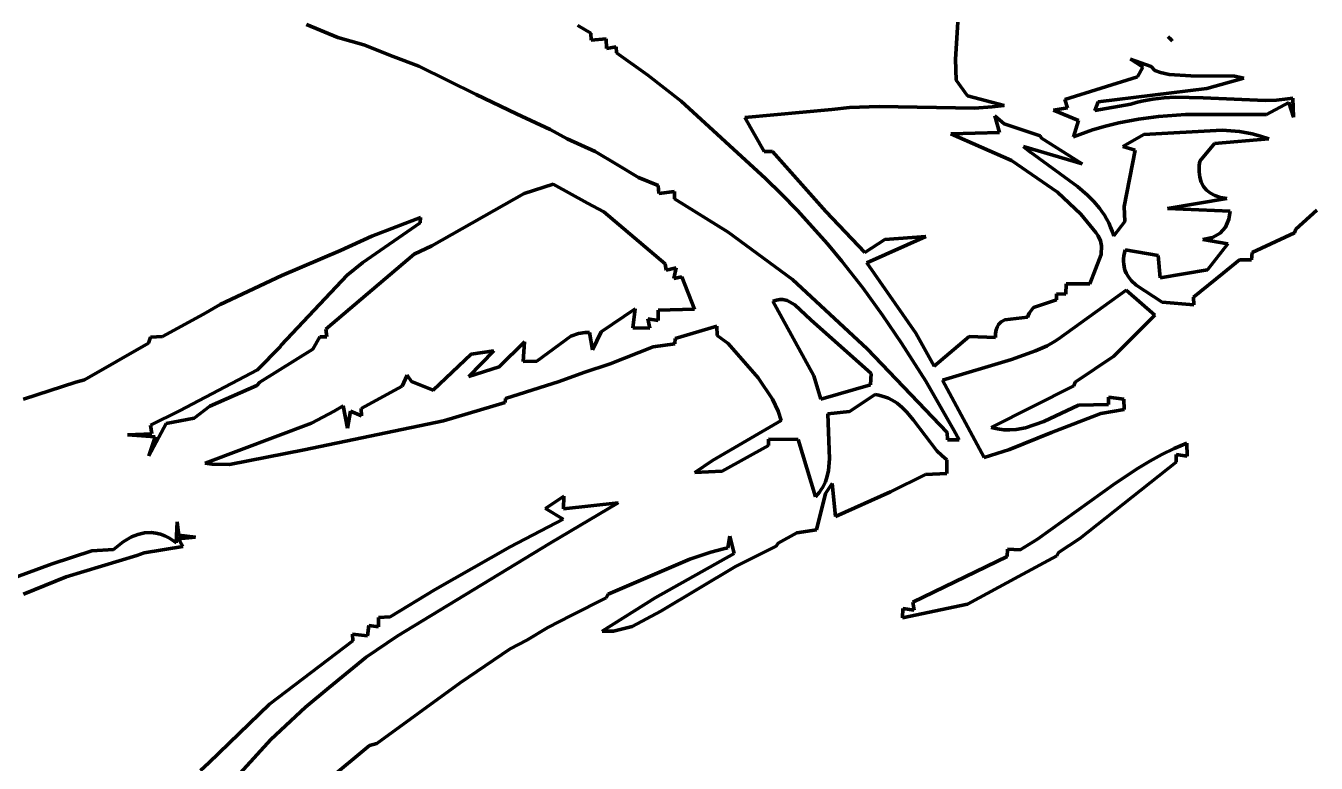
# Model space of a CAD drawing. Header units: millimetres. Extents: x 0 to 7.9, y 0 to 11.
# Drawn here: x 1.793 to 3.902, y 3.477 to 4.682 of the extents above; entities that cross this region are included whole.
import ezdxf

# ---------------------------------------------------------------- set-up
doc = ezdxf.new("R2010")
doc.units = ezdxf.units.MM
doc.layers.add('color#020202ff', color=7, linetype='CONTINUOUS', lineweight=100)
doc.layers.add('color#fefefeff', color=7, linetype='CONTINUOUS', lineweight=100)

msp = doc.modelspace()

# ---------------------------------------------------------------- linework, layer by layer
at = {"layer": 'color#020202ff'}
for p, q in [((2.2517, 4.6841), (2.303, 4.6629)), ((2.7164, 4.6702), (2.6952, 4.6825)), ((3.3165, 4.6881), (3.3127, 4.6277)), ((2.303, 4.6629), (2.3456, 4.6509)), ((2.7169, 4.6589), (2.7164, 4.6702)), ((3.66, 4.6639), (3.667, 4.6578)), ((3.6655, 4.6591), (3.66, 4.6639)), ((2.3456, 4.6509), (2.3934, 4.6318)), ((2.7416, 4.6611), (2.7169, 4.6589)), ((2.7422, 4.6448), (2.7416, 4.6611)), ((2.7581, 4.6479), (2.7422, 4.6448)), ((2.7586, 4.6377), (2.7581, 4.6479)), ((3.667, 4.6578), (3.6655, 4.6591)), ((2.3934, 4.6318), (2.4355, 4.6163)), ((2.8096, 4.6012), (2.7586, 4.6377)), ((3.3127, 4.6277), (3.3138, 4.593)), ((3.5989, 4.6278), (3.6323, 4.6158)), ((3.6187, 4.6143), (3.5989, 4.6278)), ((2.4355, 4.6163), (2.4827, 4.5927)), ((2.8645, 4.5592), (2.8096, 4.6012)), ((3.4915, 4.5617), (3.6099, 4.5985)), ((3.6099, 4.5985), (3.6187, 4.6143)), ((3.6323, 4.6158), (3.6384, 4.6089)), ((3.6384, 4.6089), (3.6477, 4.6056)), ((3.6477, 4.6056), (3.6621, 4.6025)), ((3.6621, 4.6025), (3.6971, 4.6004)), ((3.6971, 4.6004), (3.7688, 4.5996)), ((3.7688, 4.5996), (3.7838, 4.5967)), ((2.4827, 4.5927), (2.5291, 4.5699)), ((3.3138, 4.593), (3.3321, 4.5679)), ((3.7235, 4.5795), (3.5459, 4.5578)), ((3.7838, 4.5967), (3.7235, 4.5795)), ((2.5291, 4.5699), (2.5951, 4.5381)), ((3.002, 4.4325), (2.8645, 4.5592)), ((3.3321, 4.5679), (3.3921, 4.5517)), ((3.4959, 4.548), (3.4915, 4.5617)), ((3.5459, 4.5578), (3.5403, 4.5436)), ((3.5992, 4.554), (3.6082, 4.5566)), ((3.6082, 4.5566), (3.6172, 4.5588)), ((3.6172, 4.5588), (3.6262, 4.5607)), ((3.6262, 4.5607), (3.6353, 4.5621)), ((3.6353, 4.5621), (3.6535, 4.5642)), ((3.6535, 4.5642), (3.6717, 4.5652)), ((3.6717, 4.5652), (3.7176, 4.5644)), ((3.7176, 4.5644), (3.8188, 4.56)), ((3.8188, 4.56), (3.8371, 4.5608)), ((3.8574, 4.557), (3.821, 4.5369)), ((3.8371, 4.5608), (3.8552, 4.5626)), ((3.8552, 4.5626), (3.8643, 4.564)), ((3.8651, 4.5326), (3.8574, 4.557)), ((3.8643, 4.564), (3.8651, 4.5326)), ((2.5951, 4.5381), (2.6503, 4.5124)), ((3.1103, 4.5452), (2.9683, 4.532)), ((3.1394, 4.5485), (3.1103, 4.5452)), ((3.1881, 4.5503), (3.1394, 4.5485)), ((3.3438, 4.5476), (3.1881, 4.5503)), ((3.3728, 4.5495), (3.3438, 4.5476)), ((3.3921, 4.5517), (3.3728, 4.5495)), ((3.3845, 4.5075), (3.3768, 4.5349)), ((3.3768, 4.5349), (3.3922, 4.5216)), ((3.4726, 4.5443), (3.4959, 4.548)), ((3.5138, 4.5272), (3.4726, 4.5443)), ((3.5403, 4.5436), (3.5992, 4.554)), ((3.6885, 4.5372), (3.6445, 4.5337)), ((3.821, 4.5369), (3.6885, 4.5372)), ((2.9683, 4.532), (3.0001, 4.4765)), ((3.3922, 4.5216), (3.4509, 4.5024)), ((3.5055, 4.5007), (3.5138, 4.5272)), ((3.558, 4.5181), (3.5368, 4.5119)), ((3.5794, 4.5233), (3.558, 4.5181)), ((3.6118, 4.5294), (3.5794, 4.5233)), ((3.6445, 4.5337), (3.6118, 4.5294)), ((2.6503, 4.5124), (2.6778, 4.4974)), ((2.6778, 4.4974), (2.7238, 4.4764)), ((3.3052, 4.5054), (3.3845, 4.5075)), ((3.4041, 4.4617), (3.3052, 4.5054)), ((3.4509, 4.5024), (3.4531, 4.4982)), ((3.4531, 4.4982), (3.5198, 4.4567)), ((3.5159, 4.5047), (3.5055, 4.5007)), ((3.5368, 4.5119), (3.5159, 4.5047)), ((3.586, 4.485), (3.6206, 4.5045)), ((3.6206, 4.5045), (3.7485, 4.5117)), ((3.8247, 4.4972), (3.736, 4.4895)), ((3.7485, 4.5117), (3.7766, 4.5092)), ((3.7766, 4.5092), (3.7975, 4.5054)), ((3.7975, 4.5054), (3.8112, 4.5018)), ((3.8112, 4.5018), (3.8247, 4.4972)), ((2.7238, 4.4764), (2.7604, 4.4546)), ((3.0001, 4.4765), (3.0138, 4.4769)), ((3.0138, 4.4769), (3.1008, 4.3783)), ((3.5198, 4.4567), (3.424, 4.4847)), ((3.424, 4.4847), (3.4351, 4.4757)), ((3.4351, 4.4757), (3.5121, 4.4196)), ((3.6062, 4.4786), (3.586, 4.485)), ((3.5884, 4.3868), (3.6062, 4.4786)), ((3.736, 4.4895), (3.712, 4.4609)), ((2.7604, 4.4546), (2.7945, 4.4342)), ((3.4795, 4.4103), (3.4041, 4.4617)), ((3.7111, 4.4537), (3.7109, 4.4436)), ((3.712, 4.4609), (3.7111, 4.4537)), ((2.7945, 4.4342), (2.8266, 4.4208)), ((3.0285, 4.4068), (3.002, 4.4325)), ((3.7109, 4.4436), (3.712, 4.4346)), ((3.712, 4.4346), (3.7143, 4.4266)), ((2.655, 4.4234), (2.6078, 4.4081)), ((2.7111, 4.3924), (2.655, 4.4234)), ((2.8266, 4.4208), (2.8278, 4.4079)), ((2.8278, 4.4079), (2.8536, 4.4114)), ((2.8536, 4.4114), (2.8536, 4.3995)), ((3.5174, 4.3744), (3.4795, 4.4103)), ((3.5121, 4.4196), (3.5285, 4.4053)), ((3.7143, 4.4266), (3.718, 4.4196)), ((3.718, 4.4196), (3.723, 4.4135)), ((3.723, 4.4135), (3.7293, 4.4085)), ((3.7293, 4.4085), (3.7368, 4.4045)), ((2.6078, 4.4081), (2.4565, 4.3224)), ((2.738, 4.3782), (2.7111, 4.3924)), ((2.8536, 4.3995), (2.9409, 4.3445)), ((3.0543, 4.3803), (3.0285, 4.4068)), ((3.5285, 4.4053), (3.5386, 4.3951)), ((3.5386, 4.3951), (3.5478, 4.3842)), ((3.7559, 4.3996), (3.6594, 4.3835)), ((3.7368, 4.4045), (3.7457, 4.4016)), ((3.7457, 4.4016), (3.7559, 4.3996)), ((2.438, 4.3685), (2.3588, 4.3382)), ((2.4376, 4.3598), (2.438, 4.3685)), ((2.8379, 4.2932), (2.738, 4.3782)), ((3.0792, 4.3532), (3.0543, 4.3803)), ((3.1008, 4.3783), (3.1642, 4.3116)), ((3.5422, 4.3441), (3.5174, 4.3744)), ((3.5478, 4.3842), (3.552, 4.3784)), ((3.552, 4.3784), (3.556, 4.3725)), ((3.556, 4.3725), (3.5597, 4.3663)), ((3.5597, 4.3663), (3.5631, 4.3598)), ((3.5893, 4.3621), (3.5884, 4.3868)), ((3.6594, 4.3835), (3.7614, 4.3791)), ((3.7614, 4.3791), (3.7595, 4.3659)), ((3.8692, 4.3494), (3.903, 4.3805)), ((2.3439, 4.295), (2.4376, 4.3598)), ((3.1035, 4.3255), (3.0792, 4.3532)), ((3.5631, 4.3598), (3.5661, 4.3532)), ((3.5661, 4.3532), (3.5689, 4.3462)), ((3.5689, 4.3462), (3.5712, 4.339)), ((3.5712, 4.339), (3.5893, 4.3621)), ((3.7541, 4.3529), (3.7453, 4.3431)), ((3.7595, 4.3659), (3.7541, 4.3529)), ((3.8667, 4.3439), (3.8692, 4.3494)), ((2.3588, 4.3382), (2.3075, 4.315)), ((2.9409, 4.3445), (3.046, 4.2675)), ((3.127, 4.2972), (3.1035, 4.3255)), ((3.1642, 4.3116), (3.197, 4.3326)), ((3.2639, 4.3378), (3.1676, 4.2946)), ((3.197, 4.3326), (3.2639, 4.3378)), ((3.546, 4.3388), (3.5422, 4.3441)), ((3.5495, 4.3305), (3.546, 4.3388)), ((3.5513, 4.3222), (3.5495, 4.3305)), ((3.733, 4.3363), (3.7172, 4.3328)), ((3.7172, 4.3328), (3.758, 4.3258)), ((3.758, 4.3258), (3.7248, 4.283)), ((3.7453, 4.3431), (3.733, 4.3363)), ((3.7976, 4.3114), (3.8667, 4.3439)), ((2.3075, 4.315), (2.2118, 4.2741)), ((2.4281, 4.309), (2.2834, 4.1863)), ((2.4565, 4.3224), (2.4281, 4.309)), ((3.5325, 4.2603), (3.551, 4.3083)), ((3.551, 4.3083), (3.5513, 4.3222)), ((3.588, 4.3059), (3.5875, 4.3013)), ((3.5889, 4.3108), (3.588, 4.3059)), ((3.5902, 4.3159), (3.5889, 4.3108)), ((3.6437, 4.3064), (3.5902, 4.3159)), ((3.6472, 4.2701), (3.6437, 4.3064)), ((3.7964, 4.2997), (3.7976, 4.3114)), ((2.3184, 4.2745), (2.3439, 4.295)), ((2.8395, 4.2828), (2.8379, 4.2932)), ((2.8561, 4.2863), (2.8395, 4.2828)), ((2.8521, 4.2688), (2.8561, 4.2863)), ((3.161, 4.2537), (3.127, 4.2972)), ((3.1676, 4.2946), (3.2478, 4.1794)), ((3.5875, 4.3013), (3.5874, 4.2969)), ((3.5874, 4.2969), (3.5876, 4.2927)), ((3.5876, 4.2927), (3.5882, 4.2887)), ((3.5882, 4.2887), (3.5891, 4.2849)), ((3.5891, 4.2849), (3.5902, 4.2813)), ((3.7248, 4.283), (3.6472, 4.2701)), ((3.7503, 4.278), (3.7766, 4.2993)), ((3.7766, 4.2993), (3.7964, 4.2997)), ((2.2118, 4.2741), (2.1108, 4.2265)), ((2.2106, 4.1602), (2.3184, 4.2745)), ((2.8654, 4.2715), (2.8521, 4.2688)), ((2.8859, 4.2187), (2.8654, 4.2715)), ((3.046, 4.2675), (3.1684, 4.1541)), ((3.5902, 4.2813), (3.5917, 4.2779)), ((3.5917, 4.2779), (3.5953, 4.2715)), ((3.5953, 4.2715), (3.5998, 4.2657)), ((3.5998, 4.2657), (3.608, 4.2579)), ((3.7016, 4.2385), (3.7503, 4.278)), ((3.1935, 4.2091), (3.161, 4.2537)), ((3.4777, 4.2341), (3.4777, 4.2438)), ((3.4777, 4.2438), (3.4931, 4.2432)), ((3.5916, 4.2497), (3.4806, 4.1696)), ((3.4931, 4.2432), (3.4937, 4.2603)), ((3.4937, 4.2603), (3.5325, 4.2603)), ((3.6386, 4.2088), (3.5916, 4.2497)), ((3.608, 4.2579), (3.6505, 4.2303)), ((2.1108, 4.2265), (2.0833, 4.2105)), ((2.7336, 4.1818), (2.789, 4.2196)), ((2.789, 4.2196), (2.7855, 4.1885)), ((2.8266, 4.217), (2.8859, 4.2187)), ((3.0201, 4.2338), (3.0143, 4.232)), ((3.0143, 4.232), (3.0811, 4.1098)), ((3.0255, 4.2347), (3.0201, 4.2338)), ((3.0306, 4.2347), (3.0255, 4.2347)), ((3.0376, 4.2331), (3.0306, 4.2347)), ((3.0502, 4.2259), (3.0376, 4.2331)), ((3.076, 4.2016), (3.0502, 4.2259)), ((3.433, 4.2122), (3.4401, 4.2218)), ((3.4401, 4.2218), (3.4777, 4.2341)), ((3.6505, 4.2303), (3.7022, 4.226)), ((3.7022, 4.226), (3.7016, 4.2385)), ((2.0833, 4.2105), (2.0163, 4.174)), ((2.8132, 4.1876), (2.8098, 4.2033)), ((2.8098, 4.2033), (2.8268, 4.2004)), ((2.8268, 4.2004), (2.8266, 4.217)), ((3.1746, 4.1138), (3.076, 4.2016)), ((3.2246, 4.1634), (3.1935, 4.2091)), ((3.383, 4.1937), (3.3875, 4.1983)), ((3.3875, 4.1983), (3.3932, 4.2015)), ((3.3932, 4.2015), (3.4306, 4.2058)), ((3.4306, 4.2058), (3.433, 4.2122)), ((3.5717, 4.1423), (3.6386, 4.2088)), ((2.2834, 4.1863), (2.2849, 4.1737)), ((2.6838, 4.175), (2.6967, 4.1792)), ((2.6967, 4.1792), (2.7072, 4.1806)), ((2.7072, 4.1806), (2.7146, 4.1806)), ((2.7146, 4.1806), (2.7195, 4.1525)), ((2.7195, 4.1525), (2.7336, 4.1818)), ((2.7855, 4.1885), (2.8132, 4.1876)), ((2.9226, 4.1911), (2.8546, 4.1707)), ((2.923, 4.1758), (2.9226, 4.1911)), ((3.2478, 4.1794), (3.2779, 4.1256)), ((3.3782, 4.1762), (3.3783, 4.1793)), ((3.3783, 4.1727), (3.3782, 4.1762)), ((3.3783, 4.1793), (3.3792, 4.185)), ((3.3792, 4.185), (3.3807, 4.1897)), ((3.3807, 4.1897), (3.383, 4.1937)), ((1.9937, 4.1632), (1.8892, 4.1033)), ((1.9968, 4.1732), (1.9937, 4.1632)), ((2.0163, 4.174), (1.9968, 4.1732)), ((2.1719, 4.1195), (2.2087, 4.1574)), ((2.2087, 4.1574), (2.2106, 4.1602)), ((2.2739, 4.1736), (2.2622, 4.1537)), ((2.2849, 4.1737), (2.2739, 4.1736)), ((2.5668, 4.1244), (2.6084, 4.1655)), ((2.6084, 4.1655), (2.6058, 4.1332)), ((2.6284, 4.1341), (2.6838, 4.175)), ((2.8185, 4.1574), (2.748, 4.1293)), ((2.8539, 4.1622), (2.8185, 4.1574)), ((2.8546, 4.1707), (2.8539, 4.1622)), ((2.9409, 4.1629), (2.923, 4.1758)), ((2.99, 4.1066), (2.9409, 4.1629)), ((3.264, 4.1011), (3.2246, 4.1634)), ((3.2779, 4.1256), (3.335, 4.1741)), ((3.335, 4.1741), (3.3783, 4.1727)), ((3.4623, 4.1592), (3.4434, 4.1505)), ((3.4746, 4.166), (3.4623, 4.1592)), ((3.4806, 4.1696), (3.4746, 4.166)), ((2.2622, 4.1537), (2.1756, 4.0998)), ((2.4589, 4.0866), (2.5212, 4.1454)), ((2.5583, 4.1506), (2.517, 4.109)), ((2.5212, 4.1454), (2.5583, 4.1506)), ((2.6058, 4.1332), (2.6284, 4.1341)), ((3.1684, 4.1541), (3.2992, 4.0171)), ((3.4042, 4.1367), (3.2912, 4.1026)), ((3.4434, 4.1505), (3.4042, 4.1367)), ((3.508, 4.0996), (3.5717, 4.1423)), ((2.0441, 4.0526), (2.1719, 4.1195)), ((2.517, 4.109), (2.5668, 4.1244)), ((2.7054, 4.1151), (2.6649, 4.1005)), ((2.748, 4.1293), (2.7054, 4.1151)), ((3.1736, 4.095), (3.1746, 4.1138)), ((1.8746, 4.0996), (1.7893, 4.0719)), ((1.8892, 4.1033), (1.8746, 4.0996)), ((2.1708, 4.0941), (2.094, 4.0603)), ((2.1756, 4.0998), (2.1708, 4.0941)), ((2.341, 4.0567), (2.4084, 4.0931)), ((2.4084, 4.0931), (2.4164, 4.1108)), ((2.4164, 4.1108), (2.4237, 4.1004)), ((2.4237, 4.1004), (2.4589, 4.0866)), ((2.6649, 4.1005), (2.5772, 4.0728)), ((3.0137, 4.0715), (2.99, 4.1066)), ((3.0811, 4.1098), (3.0928, 4.0715)), ((3.0928, 4.0715), (3.1736, 4.095)), ((3.3101, 4.0213), (3.264, 4.1011)), ((3.2912, 4.1026), (3.3594, 3.9762)), ((3.3709, 4.0256), (3.5062, 4.0935)), ((3.5062, 4.0935), (3.508, 4.0996)), ((2.5772, 4.0728), (2.5764, 4.0661)), ((3.0226, 4.0522), (3.0137, 4.0715)), ((3.1814, 4.0791), (3.1395, 4.0518)), ((3.1872, 4.0782), (3.1814, 4.0791)), ((3.1928, 4.0769), (3.1872, 4.0782)), ((3.1982, 4.0752), (3.1928, 4.0769)), ((3.2032, 4.0732), (3.1982, 4.0752)), ((3.2081, 4.0708), (3.2032, 4.0732)), ((3.2127, 4.068), (3.2081, 4.0708)), ((3.5877, 4.0716), (3.5628, 4.0752)), ((3.5628, 4.0752), (3.5628, 4.0629)), ((3.5882, 4.055), (3.5877, 4.0716)), ((1.9967, 4.0292), (2.0441, 4.0526)), ((2.094, 4.0603), (2.0684, 4.0405)), ((2.2598, 4.0327), (2.2973, 4.0521)), ((2.2973, 4.0521), (2.3118, 4.0609)), ((2.3118, 4.0609), (2.3191, 4.0244)), ((2.3191, 4.0244), (2.3238, 4.0521)), ((2.3238, 4.0521), (2.3415, 4.0446)), ((2.3415, 4.0446), (2.341, 4.0567)), ((2.5764, 4.0661), (2.4759, 4.0361)), ((3.0276, 4.0368), (3.0226, 4.0522)), ((3.1395, 4.0518), (3.1039, 4.0478)), ((3.2171, 4.065), (3.2127, 4.068)), ((3.2255, 4.0582), (3.2171, 4.065)), ((3.2332, 4.0504), (3.2255, 4.0582)), ((3.244, 4.0375), (3.2332, 4.0504)), ((3.5137, 4.0617), (3.4568, 4.0351)), ((3.5628, 4.0629), (3.5137, 4.0617)), ((3.55, 4.0485), (3.5882, 4.055)), ((2.0226, 4.0319), (1.9939, 3.9791)), ((1.9989, 4.015), (1.9967, 4.0292)), ((2.0684, 4.0405), (2.0226, 4.0319)), ((2.0865, 3.9669), (2.2598, 4.0327)), ((2.4759, 4.0361), (2.2479, 3.989)), ((2.9155, 3.9714), (3.0276, 4.0368)), ((3.1039, 4.0478), (3.1067, 3.974)), ((3.2822, 3.9873), (3.244, 4.0375)), ((3.4568, 4.0351), (3.427, 4.0251)), ((3.4695, 4.0175), (3.55, 4.0485)), ((1.9592, 4.0137), (1.9989, 4.015)), ((2.0047, 4.0102), (1.9592, 4.0137)), ((1.9939, 3.9791), (2.0047, 4.0102)), ((3.2992, 4.0171), (3.2994, 4.005)), ((3.3189, 4.0051), (3.3101, 4.0213)), ((3.376, 4.0242), (3.3709, 4.0256)), ((3.3812, 4.023), (3.376, 4.0242)), ((3.3915, 4.0217), (3.3812, 4.023)), ((3.4017, 4.0215), (3.3915, 4.0217)), ((3.4011, 3.9894), (3.4695, 4.0175)), ((3.4119, 4.0223), (3.4017, 4.0215)), ((3.427, 4.0251), (3.4119, 4.0223)), ((2.2479, 3.989), (2.1262, 3.9652)), ((3.007, 3.9961), (2.9312, 3.9538)), ((3.0071, 4.0065), (3.007, 3.9961)), ((3.0553, 4.0058), (3.0071, 4.0065)), ((3.0836, 3.9119), (3.0553, 4.0058)), ((3.2901, 3.9794), (3.2822, 3.9873)), ((3.2994, 4.005), (3.3189, 4.0051)), ((3.3594, 3.9762), (3.4011, 3.9894)), ((3.6699, 3.991), (3.6499, 3.9813)), ((3.6802, 3.9955), (3.6699, 3.991)), ((3.6906, 3.9996), (3.6802, 3.9955)), ((3.6913, 3.9786), (3.6906, 3.9996)), ((2.0979, 3.9657), (2.0865, 3.9669)), ((2.1262, 3.9652), (2.0979, 3.9657)), ((2.8864, 3.9517), (2.9155, 3.9714)), ((3.1067, 3.974), (3.105, 3.955)), ((3.2986, 3.9723), (3.2901, 3.9794)), ((3.2986, 3.9502), (3.2986, 3.9723)), ((3.5159, 3.8441), (3.6731, 3.9689)), ((3.6304, 3.9706), (3.6113, 3.9591)), ((3.6499, 3.9813), (3.6304, 3.9706)), ((3.6731, 3.9689), (3.6735, 3.9814)), ((3.6735, 3.9814), (3.6913, 3.9786)), ((2.9312, 3.9538), (2.8864, 3.9517)), ((3.103, 3.9457), (3.1, 3.9368)), ((3.105, 3.955), (3.103, 3.9457)), ((3.2062, 3.92), (3.2638, 3.9486)), ((3.2638, 3.9486), (3.2986, 3.9502)), ((3.6113, 3.9591), (3.5743, 3.9343)), ((3.0933, 3.9239), (3.0905, 3.9198)), ((3.0958, 3.9281), (3.0933, 3.9239)), ((3.1, 3.9368), (3.0958, 3.9281)), ((3.1, 3.9175), (3.1109, 3.9341)), ((3.1109, 3.9341), (3.1167, 3.8799)), ((3.5743, 3.9343), (3.4468, 3.8426)), ((2.6427, 3.8931), (2.6726, 3.913)), ((2.7615, 3.9021), (2.6503, 3.8361)), ((2.6726, 3.913), (2.6717, 3.8922)), ((2.6717, 3.8922), (2.7615, 3.9021)), ((3.0872, 3.9158), (3.0836, 3.9119)), ((3.0857, 3.858), (3.1, 3.9175)), ((3.0905, 3.9198), (3.0872, 3.9158)), ((3.1167, 3.8799), (3.2062, 3.92)), ((2.6712, 3.8753), (2.6427, 3.8931)), ((2.039, 3.8369), (2.0407, 3.8712)), ((2.0407, 3.8712), (2.0432, 3.8492)), ((2.5847, 3.8305), (2.6712, 3.8753)), ((1.9364, 3.8257), (1.9523, 3.8387)), ((1.9523, 3.8387), (1.9658, 3.8465)), ((1.9658, 3.8465), (1.9764, 3.8506)), ((1.9764, 3.8506), (1.9872, 3.853)), ((1.9872, 3.853), (1.9982, 3.8535)), ((1.9982, 3.8535), (2.0056, 3.8528)), ((2.0056, 3.8528), (2.0131, 3.8511)), ((2.0131, 3.8511), (2.0205, 3.8484)), ((2.0205, 3.8484), (2.0279, 3.8446)), ((2.0279, 3.8446), (2.0353, 3.8398)), ((2.0353, 3.8398), (2.039, 3.8369)), ((2.0703, 3.8459), (2.0425, 3.8433)), ((2.0425, 3.8433), (2.0496, 3.8306)), ((2.0432, 3.8492), (2.0703, 3.8459)), ((2.9407, 3.8285), (2.9437, 3.8476)), ((2.9437, 3.8476), (2.951, 3.8196)), ((3.0226, 3.8364), (3.0531, 3.8534)), ((3.0531, 3.8534), (3.0857, 3.858)), ((3.4468, 3.8426), (3.4182, 3.8253)), ((3.4808, 3.8213), (3.5159, 3.8441)), ((1.8363, 3.8023), (1.901, 3.8236)), ((1.901, 3.8236), (1.9364, 3.8257)), ((1.9865, 3.8204), (1.9744, 3.8159)), ((2.0496, 3.8306), (1.9865, 3.8204)), ((2.6503, 3.8361), (2.3999, 3.6844)), ((2.4621, 3.7604), (2.5847, 3.8305)), ((2.951, 3.8196), (2.8218, 3.7471)), ((2.8783, 3.8099), (2.9125, 3.8217)), ((2.9125, 3.8217), (2.9336, 3.8271)), ((2.9336, 3.8271), (2.9407, 3.8285)), ((2.9533, 3.7981), (3.0194, 3.8315)), ((3.0194, 3.8315), (3.0226, 3.8364)), ((3.3975, 3.8264), (3.3969, 3.8143)), ((3.4182, 3.8253), (3.3975, 3.8264)), ((3.4783, 3.8157), (3.4808, 3.8213)), ((1.7662, 3.7768), (1.8363, 3.8023)), ((1.9744, 3.8159), (1.859, 3.7813)), ((2.7448, 3.753), (2.8783, 3.8099)), ((2.831, 3.725), (2.9533, 3.7981)), ((3.3969, 3.8143), (3.2429, 3.7398)), ((3.4156, 3.7818), (3.4783, 3.8157)), ((1.859, 3.7813), (1.7894, 3.7532)), ((3.3321, 3.7366), (3.4156, 3.7818)), ((2.3886, 3.7161), (2.4621, 3.7604)), ((2.6844, 3.7178), (2.7419, 3.7467)), ((2.8218, 3.7471), (2.7352, 3.6923)), ((2.7419, 3.7467), (2.7448, 3.753)), ((3.226, 3.7144), (3.3321, 3.7366)), ((3.2429, 3.7398), (3.2449, 3.7266)), ((2.3695, 3.7146), (2.3886, 3.7161)), ((2.3695, 3.6996), (2.3695, 3.7146)), ((2.6461, 3.6987), (2.6844, 3.7178)), ((2.7842, 3.7003), (2.831, 3.725)), ((3.2265, 3.7295), (3.226, 3.7144)), ((3.2449, 3.7266), (3.2265, 3.7295)), ((2.3517, 3.6847), (2.3537, 3.7019)), ((2.3537, 3.7019), (2.3695, 3.6996)), ((2.6118, 3.6779), (2.6461, 3.6987)), ((2.7352, 3.6923), (2.7536, 3.6924)), ((2.7536, 3.6924), (2.7842, 3.7003)), ((2.1912, 3.5733), (2.3276, 3.6769)), ((2.3276, 3.6769), (2.3272, 3.6876)), ((2.3272, 3.6876), (2.3517, 3.6847)), ((2.3999, 3.6844), (2.3493, 3.6501)), ((2.5846, 3.6634), (2.6118, 3.6779)), ((2.3493, 3.6501), (2.2887, 3.6002)), ((2.5031, 3.6081), (2.5846, 3.6634)), ((2.3668, 3.5088), (2.5031, 3.6081)), ((2.2887, 3.6002), (2.2502, 3.5684)), ((2.0921, 3.4774), (2.1912, 3.5733)), ((2.2502, 3.5684), (2.1938, 3.5156)), ((2.1938, 3.5156), (2.0988, 3.4115)), ((2.2867, 3.4487), (2.355, 3.5056)), ((2.355, 3.5056), (2.3668, 3.5088)), ((2.0786, 3.4645), (2.0921, 3.4774))]:
    msp.add_line(p, q, dxfattribs=at)
at = {"layer": 'color#fefefeff'}
for p, q in [((2.303, 4.6629), (2.2517, 4.6841)), ((2.6952, 4.6825), (2.7164, 4.6702)), ((3.3127, 4.6277), (3.3165, 4.6881)), ((2.3456, 4.6509), (2.303, 4.6629)), ((2.7164, 4.6702), (2.7169, 4.6589)), ((3.66, 4.6639), (3.6655, 4.6591)), ((3.667, 4.6578), (3.66, 4.6639)), ((2.3934, 4.6318), (2.3456, 4.6509)), ((2.7169, 4.6589), (2.7416, 4.6611)), ((2.7416, 4.6611), (2.7422, 4.6448)), ((2.7422, 4.6448), (2.7581, 4.6479)), ((2.7581, 4.6479), (2.7586, 4.6377)), ((3.6655, 4.6591), (3.667, 4.6578)), ((2.4355, 4.6163), (2.3934, 4.6318)), ((2.7586, 4.6377), (2.8096, 4.6012)), ((3.3138, 4.593), (3.3127, 4.6277)), ((3.5989, 4.6278), (3.6187, 4.6143)), ((3.6323, 4.6158), (3.5989, 4.6278)), ((2.4827, 4.5927), (2.4355, 4.6163)), ((2.8096, 4.6012), (2.8645, 4.5592)), ((3.6099, 4.5985), (3.4915, 4.5617)), ((3.6187, 4.6143), (3.6099, 4.5985)), ((3.6384, 4.6089), (3.6323, 4.6158)), ((3.6477, 4.6056), (3.6384, 4.6089)), ((3.6621, 4.6025), (3.6477, 4.6056)), ((3.6971, 4.6004), (3.6621, 4.6025)), ((3.7688, 4.5996), (3.6971, 4.6004)), ((3.7838, 4.5967), (3.7688, 4.5996)), ((2.5291, 4.5699), (2.4827, 4.5927)), ((3.3321, 4.5679), (3.3138, 4.593)), ((3.5459, 4.5578), (3.7235, 4.5795)), ((3.7235, 4.5795), (3.7838, 4.5967)), ((2.5951, 4.5381), (2.5291, 4.5699)), ((2.8645, 4.5592), (3.002, 4.4325)), ((3.3921, 4.5517), (3.3321, 4.5679)), ((3.4915, 4.5617), (3.4959, 4.548)), ((3.5403, 4.5436), (3.5459, 4.5578)), ((3.6082, 4.5566), (3.5992, 4.554)), ((3.6172, 4.5588), (3.6082, 4.5566)), ((3.6262, 4.5607), (3.6172, 4.5588)), ((3.6353, 4.5621), (3.6262, 4.5607)), ((3.6535, 4.5642), (3.6353, 4.5621)), ((3.6717, 4.5652), (3.6535, 4.5642)), ((3.7176, 4.5644), (3.6717, 4.5652)), ((3.8188, 4.56), (3.7176, 4.5644)), ((3.8371, 4.5608), (3.8188, 4.56)), ((3.821, 4.5369), (3.8574, 4.557)), ((3.8552, 4.5626), (3.8371, 4.5608)), ((3.8643, 4.564), (3.8552, 4.5626)), ((3.8574, 4.557), (3.8651, 4.5326)), ((3.8651, 4.5326), (3.8643, 4.564)), ((2.6503, 4.5124), (2.5951, 4.5381)), ((2.9683, 4.532), (3.1103, 4.5452)), ((3.1103, 4.5452), (3.1394, 4.5485)), ((3.1394, 4.5485), (3.1881, 4.5503)), ((3.1881, 4.5503), (3.3438, 4.5476)), ((3.3438, 4.5476), (3.3728, 4.5495)), ((3.3728, 4.5495), (3.3921, 4.5517)), ((3.3922, 4.5216), (3.3768, 4.5349)), ((3.3768, 4.5349), (3.3845, 4.5075)), ((3.4959, 4.548), (3.4726, 4.5443)), ((3.4726, 4.5443), (3.5138, 4.5272)), ((3.5992, 4.554), (3.5403, 4.5436)), ((3.6445, 4.5337), (3.6885, 4.5372)), ((3.6885, 4.5372), (3.821, 4.5369)), ((3.0001, 4.4765), (2.9683, 4.532)), ((3.4509, 4.5024), (3.3922, 4.5216)), ((3.5138, 4.5272), (3.5055, 4.5007)), ((3.5368, 4.5119), (3.558, 4.5181)), ((3.558, 4.5181), (3.5794, 4.5233)), ((3.5794, 4.5233), (3.6118, 4.5294)), ((3.6118, 4.5294), (3.6445, 4.5337)), ((2.6778, 4.4974), (2.6503, 4.5124)), ((2.7238, 4.4764), (2.6778, 4.4974)), ((3.3845, 4.5075), (3.3052, 4.5054)), ((3.3052, 4.5054), (3.4041, 4.4617)), ((3.4531, 4.4982), (3.4509, 4.5024)), ((3.5198, 4.4567), (3.4531, 4.4982)), ((3.5055, 4.5007), (3.5159, 4.5047)), ((3.5159, 4.5047), (3.5368, 4.5119)), ((3.6206, 4.5045), (3.586, 4.485)), ((3.7485, 4.5117), (3.6206, 4.5045)), ((3.736, 4.4895), (3.8247, 4.4972)), ((3.7766, 4.5092), (3.7485, 4.5117)), ((3.7975, 4.5054), (3.7766, 4.5092)), ((3.8112, 4.5018), (3.7975, 4.5054)), ((3.8247, 4.4972), (3.8112, 4.5018)), ((2.7604, 4.4546), (2.7238, 4.4764)), ((3.0138, 4.4769), (3.0001, 4.4765)), ((3.1008, 4.3783), (3.0138, 4.4769)), ((3.4351, 4.4757), (3.424, 4.4847)), ((3.424, 4.4847), (3.5198, 4.4567)), ((3.5121, 4.4196), (3.4351, 4.4757)), ((3.586, 4.485), (3.6062, 4.4786)), ((3.6062, 4.4786), (3.5884, 4.3868)), ((3.712, 4.4609), (3.736, 4.4895)), ((2.7945, 4.4342), (2.7604, 4.4546)), ((3.4041, 4.4617), (3.4795, 4.4103)), ((3.7109, 4.4436), (3.7111, 4.4537)), ((3.7111, 4.4537), (3.712, 4.4609)), ((2.8266, 4.4208), (2.7945, 4.4342)), ((3.002, 4.4325), (3.0285, 4.4068)), ((3.712, 4.4346), (3.7109, 4.4436)), ((3.7143, 4.4266), (3.712, 4.4346)), ((2.6078, 4.4081), (2.655, 4.4234)), ((2.655, 4.4234), (2.7111, 4.3924)), ((2.8278, 4.4079), (2.8266, 4.4208)), ((2.8536, 4.4114), (2.8278, 4.4079)), ((2.8536, 4.3995), (2.8536, 4.4114)), ((3.4795, 4.4103), (3.5174, 4.3744)), ((3.5285, 4.4053), (3.5121, 4.4196)), ((3.718, 4.4196), (3.7143, 4.4266)), ((3.723, 4.4135), (3.718, 4.4196)), ((3.7293, 4.4085), (3.723, 4.4135)), ((3.7368, 4.4045), (3.7293, 4.4085)), ((2.4565, 4.3224), (2.6078, 4.4081)), ((2.7111, 4.3924), (2.738, 4.3782)), ((2.9409, 4.3445), (2.8536, 4.3995)), ((3.0285, 4.4068), (3.0543, 4.3803)), ((3.5386, 4.3951), (3.5285, 4.4053)), ((3.5478, 4.3842), (3.5386, 4.3951)), ((3.6594, 4.3835), (3.7559, 4.3996)), ((3.7457, 4.4016), (3.7368, 4.4045)), ((3.7559, 4.3996), (3.7457, 4.4016)), ((2.3588, 4.3382), (2.438, 4.3685)), ((2.438, 4.3685), (2.4376, 4.3598)), ((2.738, 4.3782), (2.8379, 4.2932)), ((3.0543, 4.3803), (3.0792, 4.3532)), ((3.1642, 4.3116), (3.1008, 4.3783)), ((3.5174, 4.3744), (3.5422, 4.3441)), ((3.552, 4.3784), (3.5478, 4.3842)), ((3.556, 4.3725), (3.552, 4.3784)), ((3.5597, 4.3663), (3.556, 4.3725)), ((3.5631, 4.3598), (3.5597, 4.3663)), ((3.5884, 4.3868), (3.5893, 4.3621)), ((3.7614, 4.3791), (3.6594, 4.3835)), ((3.7595, 4.3659), (3.7614, 4.3791)), ((3.903, 4.3805), (3.8692, 4.3494)), ((2.4376, 4.3598), (2.3439, 4.295)), ((3.0792, 4.3532), (3.1035, 4.3255)), ((3.5661, 4.3532), (3.5631, 4.3598)), ((3.5689, 4.3462), (3.5661, 4.3532)), ((3.5712, 4.339), (3.5689, 4.3462)), ((3.5893, 4.3621), (3.5712, 4.339)), ((3.7453, 4.3431), (3.7541, 4.3529)), ((3.7541, 4.3529), (3.7595, 4.3659)), ((3.8692, 4.3494), (3.8667, 4.3439)), ((2.3075, 4.315), (2.3588, 4.3382)), ((3.046, 4.2675), (2.9409, 4.3445)), ((3.1035, 4.3255), (3.127, 4.2972)), ((3.197, 4.3326), (3.1642, 4.3116)), ((3.1676, 4.2946), (3.2639, 4.3378)), ((3.2639, 4.3378), (3.197, 4.3326)), ((3.5422, 4.3441), (3.546, 4.3388)), ((3.546, 4.3388), (3.5495, 4.3305)), ((3.5495, 4.3305), (3.5513, 4.3222)), ((3.7172, 4.3328), (3.733, 4.3363)), ((3.758, 4.3258), (3.7172, 4.3328)), ((3.7248, 4.283), (3.758, 4.3258)), ((3.733, 4.3363), (3.7453, 4.3431)), ((3.8667, 4.3439), (3.7976, 4.3114)), ((2.2118, 4.2741), (2.3075, 4.315)), ((2.2834, 4.1863), (2.4281, 4.309)), ((2.4281, 4.309), (2.4565, 4.3224)), ((3.551, 4.3083), (3.5325, 4.2603)), ((3.5513, 4.3222), (3.551, 4.3083)), ((3.5875, 4.3013), (3.588, 4.3059)), ((3.588, 4.3059), (3.5889, 4.3108)), ((3.5889, 4.3108), (3.5902, 4.3159)), ((3.5902, 4.3159), (3.6437, 4.3064)), ((3.6437, 4.3064), (3.6472, 4.2701)), ((3.7976, 4.3114), (3.7964, 4.2997)), ((2.3439, 4.295), (2.3184, 4.2745)), ((2.8379, 4.2932), (2.8395, 4.2828)), ((2.8395, 4.2828), (2.8561, 4.2863)), ((2.8561, 4.2863), (2.8521, 4.2688)), ((3.127, 4.2972), (3.161, 4.2537)), ((3.2478, 4.1794), (3.1676, 4.2946)), ((3.5874, 4.2969), (3.5875, 4.3013)), ((3.5876, 4.2927), (3.5874, 4.2969)), ((3.5882, 4.2887), (3.5876, 4.2927)), ((3.5891, 4.2849), (3.5882, 4.2887)), ((3.5902, 4.2813), (3.5891, 4.2849)), ((3.6472, 4.2701), (3.7248, 4.283)), ((3.7766, 4.2993), (3.7503, 4.278)), ((3.7964, 4.2997), (3.7766, 4.2993)), ((2.1108, 4.2265), (2.2118, 4.2741)), ((2.3184, 4.2745), (2.2106, 4.1602)), ((2.8521, 4.2688), (2.8654, 4.2715)), ((2.8654, 4.2715), (2.8859, 4.2187)), ((3.1684, 4.1541), (3.046, 4.2675)), ((3.5917, 4.2779), (3.5902, 4.2813)), ((3.5953, 4.2715), (3.5917, 4.2779)), ((3.5998, 4.2657), (3.5953, 4.2715)), ((3.608, 4.2579), (3.5998, 4.2657)), ((3.7503, 4.278), (3.7016, 4.2385)), ((3.161, 4.2537), (3.1935, 4.2091)), ((3.4931, 4.2432), (3.4777, 4.2438)), ((3.4777, 4.2438), (3.4777, 4.2341)), ((3.4806, 4.1696), (3.5916, 4.2497)), ((3.4937, 4.2603), (3.4931, 4.2432)), ((3.5325, 4.2603), (3.4937, 4.2603)), ((3.5916, 4.2497), (3.6386, 4.2088)), ((3.6505, 4.2303), (3.608, 4.2579)), ((2.0833, 4.2105), (2.1108, 4.2265)), ((2.789, 4.2196), (2.7336, 4.1818)), ((2.7855, 4.1885), (2.789, 4.2196)), ((2.8859, 4.2187), (2.8266, 4.217)), ((3.0143, 4.232), (3.0201, 4.2338)), ((3.0811, 4.1098), (3.0143, 4.232)), ((3.0201, 4.2338), (3.0255, 4.2347)), ((3.0255, 4.2347), (3.0306, 4.2347)), ((3.0306, 4.2347), (3.0376, 4.2331)), ((3.0376, 4.2331), (3.0502, 4.2259)), ((3.0502, 4.2259), (3.076, 4.2016)), ((3.4401, 4.2218), (3.433, 4.2122)), ((3.4777, 4.2341), (3.4401, 4.2218)), ((3.7022, 4.226), (3.6505, 4.2303)), ((3.7016, 4.2385), (3.7022, 4.226)), ((2.0163, 4.174), (2.0833, 4.2105)), ((2.8268, 4.2004), (2.8098, 4.2033)), ((2.8098, 4.2033), (2.8132, 4.1876)), ((2.8266, 4.217), (2.8268, 4.2004)), ((3.076, 4.2016), (3.1746, 4.1138)), ((3.1935, 4.2091), (3.2246, 4.1634)), ((3.3875, 4.1983), (3.383, 4.1937)), ((3.3932, 4.2015), (3.3875, 4.1983)), ((3.4306, 4.2058), (3.3932, 4.2015)), ((3.433, 4.2122), (3.4306, 4.2058)), ((3.6386, 4.2088), (3.5717, 4.1423)), ((2.2849, 4.1737), (2.2834, 4.1863)), ((2.6967, 4.1792), (2.6838, 4.175)), ((2.7072, 4.1806), (2.6967, 4.1792)), ((2.7146, 4.1806), (2.7072, 4.1806)), ((2.7195, 4.1525), (2.7146, 4.1806)), ((2.7336, 4.1818), (2.7195, 4.1525)), ((2.8132, 4.1876), (2.7855, 4.1885)), ((2.8546, 4.1707), (2.9226, 4.1911)), ((2.9226, 4.1911), (2.923, 4.1758)), ((3.2779, 4.1256), (3.2478, 4.1794)), ((3.3783, 4.1793), (3.3782, 4.1762)), ((3.3782, 4.1762), (3.3783, 4.1727)), ((3.3792, 4.185), (3.3783, 4.1793)), ((3.3807, 4.1897), (3.3792, 4.185)), ((3.383, 4.1937), (3.3807, 4.1897)), ((1.8892, 4.1033), (1.9937, 4.1632)), ((1.9937, 4.1632), (1.9968, 4.1732)), ((1.9968, 4.1732), (2.0163, 4.174)), ((2.2087, 4.1574), (2.1719, 4.1195)), ((2.2106, 4.1602), (2.2087, 4.1574)), ((2.2622, 4.1537), (2.2739, 4.1736)), ((2.2739, 4.1736), (2.2849, 4.1737)), ((2.6084, 4.1655), (2.5668, 4.1244)), ((2.6058, 4.1332), (2.6084, 4.1655)), ((2.6838, 4.175), (2.6284, 4.1341)), ((2.748, 4.1293), (2.8185, 4.1574)), ((2.8185, 4.1574), (2.8539, 4.1622)), ((2.8539, 4.1622), (2.8546, 4.1707)), ((2.923, 4.1758), (2.9409, 4.1629)), ((2.9409, 4.1629), (2.99, 4.1066)), ((3.2246, 4.1634), (3.264, 4.1011)), ((3.335, 4.1741), (3.2779, 4.1256)), ((3.3783, 4.1727), (3.335, 4.1741)), ((3.4434, 4.1505), (3.4623, 4.1592)), ((3.4623, 4.1592), (3.4746, 4.166)), ((3.4746, 4.166), (3.4806, 4.1696)), ((2.1756, 4.0998), (2.2622, 4.1537)), ((2.5212, 4.1454), (2.4589, 4.0866)), ((2.517, 4.109), (2.5583, 4.1506)), ((2.5583, 4.1506), (2.5212, 4.1454)), ((2.6284, 4.1341), (2.6058, 4.1332)), ((3.2992, 4.0171), (3.1684, 4.1541)), ((3.2912, 4.1026), (3.4042, 4.1367)), ((3.4042, 4.1367), (3.4434, 4.1505)), ((3.5717, 4.1423), (3.508, 4.0996)), ((2.1719, 4.1195), (2.0441, 4.0526)), ((2.5668, 4.1244), (2.517, 4.109)), ((2.6649, 4.1005), (2.7054, 4.1151)), ((2.7054, 4.1151), (2.748, 4.1293)), ((3.1746, 4.1138), (3.1736, 4.095)), ((1.7893, 4.0719), (1.8746, 4.0996)), ((1.8746, 4.0996), (1.8892, 4.1033)), ((2.094, 4.0603), (2.1708, 4.0941)), ((2.1708, 4.0941), (2.1756, 4.0998)), ((2.4084, 4.0931), (2.341, 4.0567)), ((2.4164, 4.1108), (2.4084, 4.0931)), ((2.4237, 4.1004), (2.4164, 4.1108)), ((2.4589, 4.0866), (2.4237, 4.1004)), ((2.5772, 4.0728), (2.6649, 4.1005)), ((2.99, 4.1066), (3.0137, 4.0715)), ((3.0928, 4.0715), (3.0811, 4.1098)), ((3.1736, 4.095), (3.0928, 4.0715)), ((3.264, 4.1011), (3.3101, 4.0213)), ((3.3594, 3.9762), (3.2912, 4.1026)), ((3.5062, 4.0935), (3.3709, 4.0256)), ((3.508, 4.0996), (3.5062, 4.0935)), ((2.5764, 4.0661), (2.5772, 4.0728)), ((3.0137, 4.0715), (3.0226, 4.0522)), ((3.1395, 4.0518), (3.1814, 4.0791)), ((3.1814, 4.0791), (3.1872, 4.0782)), ((3.1872, 4.0782), (3.1928, 4.0769)), ((3.1928, 4.0769), (3.1982, 4.0752)), ((3.1982, 4.0752), (3.2032, 4.0732)), ((3.2032, 4.0732), (3.2081, 4.0708)), ((3.2081, 4.0708), (3.2127, 4.068)), ((3.5628, 4.0629), (3.5628, 4.0752)), ((3.5628, 4.0752), (3.5877, 4.0716)), ((3.5877, 4.0716), (3.5882, 4.055)), ((2.0441, 4.0526), (1.9967, 4.0292)), ((2.0684, 4.0405), (2.094, 4.0603)), ((2.2973, 4.0521), (2.2598, 4.0327)), ((2.3118, 4.0609), (2.2973, 4.0521)), ((2.3191, 4.0244), (2.3118, 4.0609)), ((2.3238, 4.0521), (2.3191, 4.0244)), ((2.3415, 4.0446), (2.3238, 4.0521)), ((2.341, 4.0567), (2.3415, 4.0446)), ((2.4759, 4.0361), (2.5764, 4.0661)), ((3.0226, 4.0522), (3.0276, 4.0368)), ((3.1039, 4.0478), (3.1395, 4.0518)), ((3.2127, 4.068), (3.2171, 4.065)), ((3.2171, 4.065), (3.2255, 4.0582)), ((3.2255, 4.0582), (3.2332, 4.0504)), ((3.2332, 4.0504), (3.244, 4.0375)), ((3.4568, 4.0351), (3.5137, 4.0617)), ((3.5137, 4.0617), (3.5628, 4.0629)), ((3.5882, 4.055), (3.55, 4.0485)), ((1.9939, 3.9791), (2.0226, 4.0319)), ((1.9967, 4.0292), (1.9989, 4.015)), ((2.0226, 4.0319), (2.0684, 4.0405)), ((2.2598, 4.0327), (2.0865, 3.9669)), ((2.2479, 3.989), (2.4759, 4.0361)), ((3.0276, 4.0368), (2.9155, 3.9714)), ((3.1067, 3.974), (3.1039, 4.0478)), ((3.244, 4.0375), (3.2822, 3.9873)), ((3.427, 4.0251), (3.4568, 4.0351)), ((3.55, 4.0485), (3.4695, 4.0175)), ((1.9989, 4.015), (1.9592, 4.0137)), ((1.9592, 4.0137), (2.0047, 4.0102)), ((2.0047, 4.0102), (1.9939, 3.9791)), ((3.2994, 4.005), (3.2992, 4.0171)), ((3.3101, 4.0213), (3.3189, 4.0051)), ((3.3709, 4.0256), (3.376, 4.0242)), ((3.376, 4.0242), (3.3812, 4.023)), ((3.3812, 4.023), (3.3915, 4.0217)), ((3.3915, 4.0217), (3.4017, 4.0215)), ((3.4695, 4.0175), (3.4011, 3.9894)), ((3.4017, 4.0215), (3.4119, 4.0223)), ((3.4119, 4.0223), (3.427, 4.0251)), ((2.1262, 3.9652), (2.2479, 3.989)), ((2.9312, 3.9538), (3.007, 3.9961)), ((3.007, 3.9961), (3.0071, 4.0065)), ((3.0071, 4.0065), (3.0553, 4.0058)), ((3.0553, 4.0058), (3.0836, 3.9119)), ((3.2822, 3.9873), (3.2901, 3.9794)), ((3.3189, 4.0051), (3.2994, 4.005)), ((3.4011, 3.9894), (3.3594, 3.9762)), ((3.6499, 3.9813), (3.6699, 3.991)), ((3.6699, 3.991), (3.6802, 3.9955)), ((3.6802, 3.9955), (3.6906, 3.9996)), ((3.6906, 3.9996), (3.6913, 3.9786)), ((2.0865, 3.9669), (2.0979, 3.9657)), ((2.0979, 3.9657), (2.1262, 3.9652)), ((2.9155, 3.9714), (2.8864, 3.9517)), ((3.105, 3.955), (3.1067, 3.974)), ((3.2901, 3.9794), (3.2986, 3.9723)), ((3.2986, 3.9723), (3.2986, 3.9502)), ((3.6731, 3.9689), (3.5159, 3.8441)), ((3.6113, 3.9591), (3.6304, 3.9706)), ((3.6304, 3.9706), (3.6499, 3.9813)), ((3.6735, 3.9814), (3.6731, 3.9689)), ((3.6913, 3.9786), (3.6735, 3.9814)), ((2.8864, 3.9517), (2.9312, 3.9538)), ((3.1, 3.9368), (3.103, 3.9457)), ((3.103, 3.9457), (3.105, 3.955)), ((3.2638, 3.9486), (3.2062, 3.92)), ((3.2986, 3.9502), (3.2638, 3.9486)), ((3.5743, 3.9343), (3.6113, 3.9591)), ((3.0905, 3.9198), (3.0933, 3.9239)), ((3.0933, 3.9239), (3.0958, 3.9281)), ((3.0958, 3.9281), (3.1, 3.9368)), ((3.1109, 3.9341), (3.1, 3.9175)), ((3.1167, 3.8799), (3.1109, 3.9341)), ((3.4468, 3.8426), (3.5743, 3.9343)), ((2.6726, 3.913), (2.6427, 3.8931)), ((2.6503, 3.8361), (2.7615, 3.9021)), ((2.6717, 3.8922), (2.6726, 3.913)), ((2.7615, 3.9021), (2.6717, 3.8922)), ((3.0836, 3.9119), (3.0872, 3.9158)), ((3.1, 3.9175), (3.0857, 3.858)), ((3.0872, 3.9158), (3.0905, 3.9198)), ((3.2062, 3.92), (3.1167, 3.8799)), ((2.6427, 3.8931), (2.6712, 3.8753)), ((2.0407, 3.8712), (2.039, 3.8369)), ((2.0432, 3.8492), (2.0407, 3.8712)), ((2.6712, 3.8753), (2.5847, 3.8305)), ((1.9523, 3.8387), (1.9364, 3.8257)), ((1.9658, 3.8465), (1.9523, 3.8387)), ((1.9764, 3.8506), (1.9658, 3.8465)), ((1.9872, 3.853), (1.9764, 3.8506)), ((1.9982, 3.8535), (1.9872, 3.853)), ((2.0056, 3.8528), (1.9982, 3.8535)), ((2.0131, 3.8511), (2.0056, 3.8528)), ((2.0205, 3.8484), (2.0131, 3.8511)), ((2.0279, 3.8446), (2.0205, 3.8484)), ((2.0353, 3.8398), (2.0279, 3.8446)), ((2.039, 3.8369), (2.0353, 3.8398)), ((2.0425, 3.8433), (2.0703, 3.8459)), ((2.0496, 3.8306), (2.0425, 3.8433)), ((2.0703, 3.8459), (2.0432, 3.8492)), ((2.9437, 3.8476), (2.9407, 3.8285)), ((2.951, 3.8196), (2.9437, 3.8476)), ((3.0531, 3.8534), (3.0226, 3.8364)), ((3.0857, 3.858), (3.0531, 3.8534)), ((3.4182, 3.8253), (3.4468, 3.8426)), ((3.5159, 3.8441), (3.4808, 3.8213)), ((1.901, 3.8236), (1.8363, 3.8023)), ((1.9364, 3.8257), (1.901, 3.8236)), ((1.9744, 3.8159), (1.9865, 3.8204)), ((1.9865, 3.8204), (2.0496, 3.8306)), ((2.3999, 3.6844), (2.6503, 3.8361)), ((2.5847, 3.8305), (2.4621, 3.7604)), ((2.8218, 3.7471), (2.951, 3.8196)), ((2.9125, 3.8217), (2.8783, 3.8099)), ((2.9336, 3.8271), (2.9125, 3.8217)), ((2.9407, 3.8285), (2.9336, 3.8271)), ((3.0194, 3.8315), (2.9533, 3.7981)), ((3.0226, 3.8364), (3.0194, 3.8315)), ((3.3969, 3.8143), (3.3975, 3.8264)), ((3.3975, 3.8264), (3.4182, 3.8253)), ((3.4808, 3.8213), (3.4783, 3.8157)), ((1.8363, 3.8023), (1.7662, 3.7768)), ((1.859, 3.7813), (1.9744, 3.8159)), ((2.8783, 3.8099), (2.7448, 3.753)), ((2.9533, 3.7981), (2.831, 3.725)), ((3.2429, 3.7398), (3.3969, 3.8143)), ((3.4783, 3.8157), (3.4156, 3.7818)), ((1.7894, 3.7532), (1.859, 3.7813)), ((3.4156, 3.7818), (3.3321, 3.7366)), ((2.4621, 3.7604), (2.3886, 3.7161)), ((2.7419, 3.7467), (2.6844, 3.7178)), ((2.7352, 3.6923), (2.8218, 3.7471)), ((2.7448, 3.753), (2.7419, 3.7467)), ((3.3321, 3.7366), (3.226, 3.7144)), ((3.2449, 3.7266), (3.2429, 3.7398)), ((2.3886, 3.7161), (2.3695, 3.7146)), ((2.3695, 3.7146), (2.3695, 3.6996)), ((2.6844, 3.7178), (2.6461, 3.6987)), ((2.831, 3.725), (2.7842, 3.7003)), ((3.226, 3.7144), (3.2265, 3.7295)), ((3.2265, 3.7295), (3.2449, 3.7266)), ((2.3537, 3.7019), (2.3517, 3.6847)), ((2.3695, 3.6996), (2.3537, 3.7019)), ((2.6461, 3.6987), (2.6118, 3.6779)), ((2.7536, 3.6924), (2.7352, 3.6923)), ((2.7842, 3.7003), (2.7536, 3.6924)), ((2.3276, 3.6769), (2.1912, 3.5733)), ((2.3517, 3.6847), (2.3272, 3.6876)), ((2.3272, 3.6876), (2.3276, 3.6769)), ((2.3493, 3.6501), (2.3999, 3.6844)), ((2.6118, 3.6779), (2.5846, 3.6634)), ((2.2887, 3.6002), (2.3493, 3.6501)), ((2.5846, 3.6634), (2.5031, 3.6081)), ((2.5031, 3.6081), (2.3668, 3.5088)), ((2.2502, 3.5684), (2.2887, 3.6002)), ((2.1912, 3.5733), (2.0921, 3.4774)), ((2.1938, 3.5156), (2.2502, 3.5684)), ((2.0988, 3.4115), (2.1938, 3.5156)), ((2.355, 3.5056), (2.2867, 3.4487)), ((2.3668, 3.5088), (2.355, 3.5056)), ((2.0921, 3.4774), (2.0786, 3.4645))]:
    msp.add_line(p, q, dxfattribs=at)

doc.saveas('drawing.dxf')
